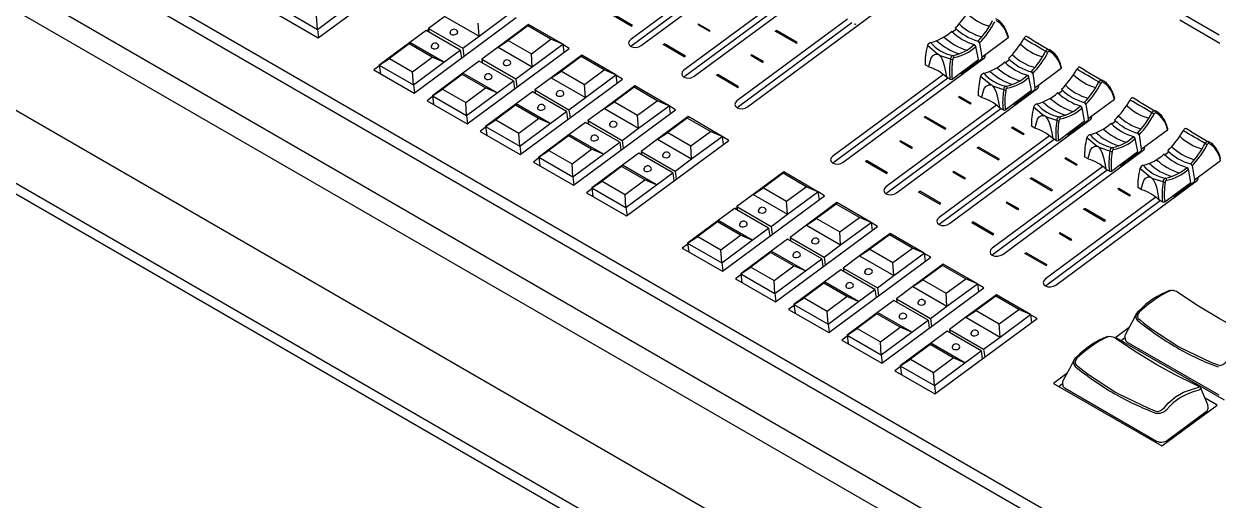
# Model space of a CAD drawing. Header units: inches. Extents: x 0.6 to 61.5, y 0.9 to 41.7.
# Drawn here: x 40.02 to 49.27, y 17.61 to 21.3 of the extents above; entities that cross this region are included whole.
import ezdxf

# ---------------------------------------------------------------- set-up
doc = ezdxf.new("R2010")
doc.units = ezdxf.units.IN
doc.header["$MEASUREMENT"] = 0
doc.layers.add('ARTWORK', color=2, linetype='Continuous')
doc.layers.add('OBJECT', color=7, linetype='Continuous')

msp = doc.modelspace()

# ---------------------------------------------------------------- linework, layer by layer
at = {"layer": 'ARTWORK'}
for p, q in [((44.7244, 21.2822), (44.5623, 21.3759)), ((44.7341, 21.2878), (44.572, 21.3815)), ((44.7244, 21.2822), (44.7341, 21.2878)), ((45.2465, 21.2978), (45.24, 21.2941)), ((45.24, 21.2941), (45.3309, 21.2415)), ((45.3374, 21.2453), (45.2465, 21.2978)), ((45.3309, 21.2415), (45.3374, 21.2453)), ((45.8387, 21.2425), (45.8485, 21.2482)), ((46.0008, 21.1488), (45.8387, 21.2425)), ((46.0106, 21.1545), (45.8485, 21.2482)), ((44.9736, 21.1384), (44.9834, 21.144)), ((45.1357, 21.0447), (44.9736, 21.1384)), ((45.1455, 21.0503), (44.9834, 21.144)), ((46.0008, 21.1488), (46.0106, 21.1545)), ((45.1357, 21.0447), (45.1455, 21.0503)), ((45.6578, 21.0603), (45.6513, 21.0566)), ((45.6513, 21.0566), (45.7422, 21.0041)), ((45.7487, 21.0078), (45.6578, 21.0603)), ((45.7422, 21.0041), (45.7487, 21.0078)), ((45.3849, 20.901), (45.3947, 20.9066)), ((45.5471, 20.8073), (45.3849, 20.901)), ((45.5568, 20.8129), (45.3947, 20.9066)), ((45.5471, 20.8073), (45.5568, 20.8129)), ((47.2644, 20.7364), (47.2579, 20.7327)), ((47.2579, 20.7327), (47.3488, 20.6801)), ((47.3553, 20.6839), (47.2644, 20.7364)), ((47.3488, 20.6801), (47.3553, 20.6839)), ((46.9916, 20.577), (47.0013, 20.5826)), ((47.1537, 20.4833), (46.9916, 20.577)), ((47.1634, 20.4889), (47.0013, 20.5826)), ((47.1537, 20.4833), (47.1634, 20.4889)), ((47.6758, 20.4989), (47.6693, 20.4952)), ((47.6693, 20.4952), (47.7601, 20.4427)), ((47.7666, 20.4464), (47.6758, 20.4989)), ((47.7601, 20.4427), (47.7666, 20.4464)), ((46.8106, 20.3948), (46.8041, 20.3911)), ((46.8041, 20.3911), (46.895, 20.3385)), ((46.9015, 20.3423), (46.8106, 20.3948)), ((46.895, 20.3385), (46.9015, 20.3423)), ((47.4029, 20.3396), (47.4126, 20.3452)), ((47.565, 20.2459), (47.4029, 20.3396)), ((47.5747, 20.2515), (47.4126, 20.3452)), ((47.565, 20.2459), (47.5747, 20.2515)), ((48.0871, 20.2615), (48.0806, 20.2577)), ((48.0806, 20.2577), (48.1715, 20.2052)), ((48.178, 20.2089), (48.0871, 20.2615)), ((46.5378, 20.2354), (46.5475, 20.2411)), ((46.6999, 20.1417), (46.5378, 20.2354)), ((46.7096, 20.1474), (46.5475, 20.2411)), ((47.222, 20.1574), (47.2155, 20.1536)), ((47.2155, 20.1536), (47.3064, 20.1011)), ((47.3129, 20.1048), (47.222, 20.1574)), ((48.1715, 20.2052), (48.178, 20.2089)), ((46.6999, 20.1417), (46.7096, 20.1474)), ((47.3064, 20.1011), (47.3129, 20.1048)), ((47.8142, 20.1021), (47.824, 20.1077)), ((47.9763, 20.0084), (47.8142, 20.1021)), ((47.9861, 20.014), (47.824, 20.1077)), ((46.9491, 19.998), (46.9589, 20.0036)), ((47.1112, 19.9043), (46.9491, 19.998)), ((47.121, 19.9099), (46.9589, 20.0036)), ((47.9763, 20.0084), (47.9861, 20.014)), ((48.4984, 20.024), (48.4919, 20.0203)), ((48.4919, 20.0203), (48.5828, 19.9677)), ((48.5893, 19.9715), (48.4984, 20.024)), ((48.5828, 19.9677), (48.5893, 19.9715)), ((47.1112, 19.9043), (47.121, 19.9099)), ((47.6333, 19.9199), (47.6268, 19.9162)), ((47.6268, 19.9162), (47.7177, 19.8636)), ((47.7242, 19.8674), (47.6333, 19.9199)), ((47.7177, 19.8636), (47.7242, 19.8674)), ((48.2256, 19.8646), (48.2353, 19.8703)), ((48.3877, 19.7709), (48.2256, 19.8646)), ((48.3974, 19.7766), (48.2353, 19.8703)), ((47.3605, 19.7605), (47.3702, 19.7661)), ((47.5226, 19.6668), (47.3605, 19.7605)), ((47.5323, 19.6724), (47.3702, 19.7661)), ((48.3877, 19.7709), (48.3974, 19.7766)), ((47.5226, 19.6668), (47.5323, 19.6724)), ((48.0447, 19.6824), (48.0382, 19.6787)), ((48.0382, 19.6787), (48.1291, 19.6262)), ((48.1356, 19.6299), (48.0447, 19.6824)), ((48.1291, 19.6262), (48.1356, 19.6299)), ((47.7718, 19.5231), (47.7815, 19.5287)), ((47.9339, 19.4294), (47.7718, 19.5231)), ((47.9437, 19.435), (47.7815, 19.5287)), ((47.9339, 19.4294), (47.9437, 19.435))]:
    msp.add_line(p, q, dxfattribs=at)
at = {"layer": 'OBJECT'}
for p, q in [((53.3456, 14.41), (37.3081, 23.6682)), ((53.2718, 14.3554), (37.2222, 23.6206)), ((54.5458, 13.1784), (36.7553, 23.4486)), ((54.3741, 13.0832), (36.5837, 23.3534)), ((53.7858, 12.6481), (35.9954, 22.9183)), ((53.548, 12.2197), (35.7575, 22.4899)), ((35.8126, 22.3787), (53.603, 12.1085)), ((44.8025, 21.1311), (45.8878, 21.9338)), ((42.3017, 21.1917), (43.0918, 21.776)), ((45.5771, 21.8109), (44.7213, 21.1779)), ((44.7321, 21.134), (45.611, 21.784)), ((45.2138, 20.8936), (46.2992, 21.6963)), ((45.9884, 21.5734), (45.1326, 20.9405)), ((45.1434, 20.8965), (46.0224, 21.5466)), ((45.6252, 20.6562), (46.7105, 21.4588)), ((41.9911, 21.3711), (42.3017, 21.1917)), ((42.0325, 21.4091), (42.2967, 21.2566)), ((42.2967, 21.2566), (42.2904, 21.3577)), ((42.2967, 21.2566), (42.5331, 21.4314)), ((43.2833, 21.3563), (43.1567, 21.2627)), ((43.2833, 21.3563), (43.5475, 21.2038)), ((43.5475, 21.2038), (43.7838, 21.3786)), ((49.0128, 21.3673), (49.2771, 21.2147)), ((43.0443, 20.763), (43.8343, 21.3473)), ((43.1567, 21.2627), (43.4209, 21.1101)), ((43.1567, 21.2627), (43.1601, 21.2361)), ((43.5475, 21.2038), (43.5412, 21.3049)), ((43.9309, 21.2936), (43.6946, 21.1189)), ((43.9254, 21.2831), (43.7735, 21.1708)), ((43.9309, 21.2936), (43.9254, 21.2831)), ((44.1044, 21.1798), (43.9254, 21.2831)), ((44.1952, 21.1411), (43.9309, 21.2936)), ((46.3997, 21.3359), (45.544, 20.703)), ((45.5547, 20.659), (46.4337, 21.3091)), ((48.9714, 21.3292), (49.2821, 21.1498)), ((42.2967, 21.2566), (42.3049, 21.1941)), ((43.138, 21.2489), (43.0114, 21.1553)), ((43.4022, 21.0964), (43.138, 21.2489)), ((43.1576, 21.2559), (43.1437, 21.2456)), ((43.4209, 21.1101), (43.5475, 21.2038)), ((43.6946, 21.1189), (43.7735, 21.1708)), ((43.7735, 21.1708), (43.9525, 21.0674)), ((43.9525, 21.0674), (44.1044, 21.1798)), ((44.1952, 21.1411), (44.1044, 21.1798)), ((47.243, 21.258), (47.2118, 21.2349)), ((47.439, 21.0425), (47.642, 21.1927)), ((47.8286, 21.1767), (47.79, 21.199)), ((47.8286, 21.1767), (47.9553, 21.1021)), ((43.0114, 21.1553), (42.7751, 20.9805)), ((43.0059, 21.1447), (42.854, 21.0324)), ((43.0114, 21.1553), (43.0059, 21.1447)), ((43.1849, 21.0414), (43.0059, 21.1447)), ((43.2756, 21.0027), (43.0114, 21.1553)), ((43.2756, 21.0027), (43.4022, 21.0964)), ((43.4022, 21.0964), (43.4104, 21.0338)), ((43.4209, 21.1101), (43.4291, 21.0476)), ((43.4557, 20.5256), (44.2457, 21.1098)), ((43.6946, 21.1189), (43.568, 21.0252)), ((43.6946, 21.1189), (43.9588, 20.9663)), ((43.9588, 20.9663), (44.1952, 21.1411)), ((44.1952, 21.1411), (44.2034, 21.0786)), ((44.2457, 21.1098), (44.1955, 21.1388)), ((44.7241, 21.1264), (44.7321, 21.134)), ((47.0972, 21.0637), (47.0175, 21.1307)), ((47.4122, 21.0227), (47.3925, 21.1244)), ((47.4218, 21.1517), (47.439, 21.0425)), ((42.7751, 20.9805), (42.854, 21.0324)), ((42.854, 21.0324), (43.033, 20.9291)), ((43.033, 20.9291), (43.1849, 21.0414)), ((43.0393, 20.8279), (43.2756, 21.0027)), ((43.2756, 21.0027), (43.1849, 21.0414)), ((43.5494, 21.0114), (43.4227, 20.9178)), ((43.8136, 20.8589), (43.5494, 21.0114)), ((43.568, 21.0252), (43.8322, 20.8727)), ((43.568, 21.0252), (43.5715, 20.9986)), ((43.9588, 20.9663), (43.9525, 21.0674)), ((44.3423, 21.0562), (44.106, 20.8814)), ((44.3368, 21.0457), (44.1848, 20.9333)), ((44.3423, 21.0562), (44.3368, 21.0457)), ((44.5158, 20.9423), (44.3368, 21.0457)), ((44.6065, 20.9036), (44.3423, 21.0562)), ((46.3667, 20.2281), (47.452, 21.0308)), ((47.2091, 20.8725), (47.4122, 21.0227)), ((47.4389, 21.0272), (47.2899, 20.917)), ((47.4411, 21.0312), (47.44, 21.0432)), ((47.6543, 21.0205), (47.6231, 20.9974)), ((42.776, 20.9737), (42.7336, 20.9424)), ((42.7336, 20.9424), (43.0443, 20.763)), ((42.7751, 20.9805), (43.0393, 20.8279)), ((42.7751, 20.9805), (42.7839, 20.9134)), ((43.0393, 20.8279), (43.033, 20.9291)), ((43.4227, 20.9178), (43.1864, 20.743)), ((43.4172, 20.9073), (43.2653, 20.7949)), ((43.4227, 20.9178), (43.4172, 20.9073)), ((43.5962, 20.804), (43.4172, 20.9073)), ((43.687, 20.7653), (43.4227, 20.9178)), ((43.8322, 20.8727), (43.9588, 20.9663)), ((44.106, 20.8814), (44.1848, 20.9333)), ((44.1848, 20.9333), (44.3638, 20.83)), ((44.3638, 20.83), (44.5158, 20.9423)), ((44.3702, 20.7289), (44.6065, 20.9036)), ((44.6065, 20.9036), (44.5158, 20.9423)), ((44.6065, 20.9036), (44.6147, 20.8411)), ((44.657, 20.8724), (44.6068, 20.9014)), ((45.1355, 20.889), (45.1434, 20.8965)), ((47.1412, 20.9079), (46.2855, 20.275)), ((47.0278, 20.9661), (47.0003, 20.982)), ((47.0308, 20.9648), (47.0278, 20.9661)), ((47.2792, 20.9162), (47.273, 20.9197)), ((47.5085, 20.8263), (47.4289, 20.8932)), ((47.8331, 20.9142), (47.8503, 20.805)), ((47.8503, 20.805), (48.0534, 20.9552)), ((48.2399, 20.9393), (48.2013, 20.9615)), ((48.2399, 20.9393), (48.3666, 20.8646)), ((43.0393, 20.8279), (43.0475, 20.7654)), ((43.4443, 20.6916), (43.5962, 20.804)), ((43.687, 20.7653), (43.5962, 20.804)), ((43.687, 20.7653), (43.8136, 20.8589)), ((43.8136, 20.8589), (43.8218, 20.7963)), ((43.8322, 20.8727), (43.8404, 20.8101)), ((43.867, 20.2881), (44.657, 20.8724)), ((44.106, 20.8814), (43.9793, 20.7878)), ((44.106, 20.8814), (44.3702, 20.7289)), ((44.3702, 20.7289), (44.3638, 20.83)), ((44.7536, 20.8187), (44.5173, 20.6439)), ((44.7481, 20.8082), (44.5962, 20.6959)), ((44.7536, 20.8187), (44.7481, 20.8082)), ((44.9271, 20.7049), (44.7481, 20.8082)), ((45.0178, 20.6662), (44.7536, 20.8187)), ((46.2962, 20.231), (47.1752, 20.881)), ((47.1647, 20.8871), (47.1624, 20.8889)), ((47.1923, 20.8712), (47.1647, 20.8871)), ((47.8235, 20.7852), (47.8039, 20.8869)), ((47.8525, 20.7938), (47.8513, 20.8058)), ((43.1873, 20.7362), (43.145, 20.7049)), ((43.1864, 20.743), (43.2653, 20.7949)), ((43.1864, 20.743), (43.4506, 20.5905)), ((43.1864, 20.743), (43.1952, 20.6759)), ((43.2653, 20.7949), (43.4443, 20.6916)), ((43.4506, 20.5905), (43.687, 20.7653)), ((43.9607, 20.774), (43.8341, 20.6803)), ((44.2249, 20.6214), (43.9607, 20.774)), ((43.9793, 20.7878), (44.2436, 20.6352)), ((43.9793, 20.7878), (43.9828, 20.7612)), ((44.2436, 20.6352), (44.3702, 20.7289)), ((46.778, 19.9906), (47.8633, 20.7933)), ((47.4392, 20.7286), (47.4116, 20.7446)), ((47.4422, 20.7273), (47.4392, 20.7286)), ((47.6204, 20.635), (47.8235, 20.7852)), ((47.8503, 20.7898), (47.7013, 20.6796)), ((48.0657, 20.7831), (48.0344, 20.76)), ((48.2617, 20.5676), (48.4647, 20.7178)), ((48.6512, 20.7018), (48.6127, 20.7241)), ((43.145, 20.7049), (43.4557, 20.5256)), ((43.4506, 20.5905), (43.4443, 20.6916)), ((43.8341, 20.6803), (43.5978, 20.5055)), ((43.8286, 20.6698), (43.6766, 20.5575)), ((43.8341, 20.6803), (43.8286, 20.6698)), ((44.0076, 20.5665), (43.8286, 20.6698)), ((44.0983, 20.5278), (43.8341, 20.6803)), ((44.0983, 20.5278), (44.2249, 20.6214)), ((44.2249, 20.6214), (44.2331, 20.5589)), ((44.2436, 20.6352), (44.2518, 20.5727)), ((44.2783, 20.0506), (45.0684, 20.6349)), ((44.5173, 20.6439), (44.3907, 20.5503)), ((44.5173, 20.6439), (44.5962, 20.6959)), ((44.5173, 20.6439), (44.7815, 20.4914)), ((44.5962, 20.6959), (44.7752, 20.5925)), ((44.7752, 20.5925), (44.9271, 20.7049)), ((44.7815, 20.4914), (45.0178, 20.6662)), ((45.0178, 20.6662), (44.9271, 20.7049)), ((45.0178, 20.6662), (45.026, 20.6036)), ((45.0684, 20.6349), (45.0181, 20.6639)), ((45.5468, 20.6515), (45.5547, 20.659)), ((47.5526, 20.6704), (46.6968, 20.0375)), ((46.7076, 19.9935), (47.5865, 20.6436)), ((47.5761, 20.6496), (47.5737, 20.6514)), ((47.6036, 20.6337), (47.5761, 20.6496)), ((47.6905, 20.6787), (47.6843, 20.6823)), ((47.9199, 20.5888), (47.8402, 20.6557)), ((48.2349, 20.5477), (48.2152, 20.6495)), ((48.2444, 20.6768), (48.2617, 20.5676)), ((48.6512, 20.7018), (48.778, 20.6271)), ((43.4506, 20.5905), (43.4588, 20.5279)), ((43.5978, 20.5055), (43.6766, 20.5575)), ((43.6766, 20.5575), (43.8556, 20.4541)), ((43.8556, 20.4541), (44.0076, 20.5665)), ((43.862, 20.353), (44.0983, 20.5278)), ((44.0983, 20.5278), (44.0076, 20.5665)), ((44.372, 20.5365), (44.2454, 20.4429)), ((44.6363, 20.384), (44.372, 20.5365)), ((44.3907, 20.5503), (44.6549, 20.3978)), ((44.3907, 20.5503), (44.3942, 20.5237)), ((44.7815, 20.4914), (44.7752, 20.5925)), ((45.165, 20.5813), (44.9286, 20.4065)), ((45.1594, 20.5708), (45.0075, 20.4584)), ((45.165, 20.5813), (45.1594, 20.5708)), ((45.3384, 20.4674), (45.1594, 20.5708)), ((45.4292, 20.4287), (45.165, 20.5813)), ((47.1893, 19.7532), (48.2747, 20.5559)), ((48.0318, 20.3976), (48.2349, 20.5477)), ((48.2616, 20.5523), (48.1126, 20.4421)), ((48.2638, 20.5563), (48.2626, 20.5683)), ((48.477, 20.5456), (48.4458, 20.5225)), ((43.5986, 20.4987), (43.5563, 20.4675)), ((43.5563, 20.4675), (43.867, 20.2881)), ((43.5978, 20.5055), (43.862, 20.353)), ((43.5978, 20.5055), (43.6065, 20.4385)), ((43.862, 20.353), (43.8556, 20.4541)), ((44.2454, 20.4429), (44.0091, 20.2681)), ((44.2399, 20.4324), (44.088, 20.32)), ((44.2454, 20.4429), (44.2399, 20.4324)), ((44.4189, 20.329), (44.2399, 20.4324)), ((44.5096, 20.2903), (44.2454, 20.4429)), ((44.6549, 20.3978), (44.7815, 20.4914)), ((44.9286, 20.4065), (45.0075, 20.4584)), ((45.0075, 20.4584), (45.1865, 20.3551)), ((45.1865, 20.3551), (45.3384, 20.4674)), ((45.1929, 20.2539), (45.4292, 20.4287)), ((45.4292, 20.4287), (45.3384, 20.4674)), ((45.4292, 20.4287), (45.4374, 20.3662)), ((47.9639, 20.4329), (47.1082, 19.8)), ((47.8505, 20.4912), (47.8229, 20.5071)), ((47.8535, 20.4899), (47.8505, 20.4912)), ((48.1019, 20.4413), (48.0957, 20.4448)), ((48.6558, 20.4393), (48.673, 20.3301)), ((48.673, 20.3301), (48.8761, 20.4803)), ((49.0626, 20.4643), (49.024, 20.4866)), ((49.0626, 20.4643), (49.1893, 20.3897)), ((43.862, 20.353), (43.8702, 20.2905)), ((44.5096, 20.2903), (44.6363, 20.384)), ((44.6363, 20.384), (44.6444, 20.3214)), ((44.6549, 20.3978), (44.6631, 20.3352)), ((44.6897, 19.8132), (45.4797, 20.3975)), ((44.9286, 20.4065), (44.802, 20.3128)), ((44.9286, 20.4065), (45.1929, 20.2539)), ((45.1929, 20.2539), (45.1865, 20.3551)), ((45.4797, 20.3975), (45.4295, 20.4264)), ((47.1189, 19.7561), (47.9979, 20.4061)), ((47.9874, 20.4122), (47.9851, 20.4139)), ((48.015, 20.3962), (47.9874, 20.4122)), ((48.3312, 20.3513), (48.2516, 20.4183)), ((48.6462, 20.3103), (48.6265, 20.412)), ((44.01, 20.2613), (43.9677, 20.23)), ((44.0091, 20.2681), (44.088, 20.32)), ((44.0091, 20.2681), (44.2733, 20.1155)), ((44.0091, 20.2681), (44.0179, 20.201)), ((44.088, 20.32), (44.267, 20.2167)), ((44.267, 20.2167), (44.4189, 20.329)), ((44.2733, 20.1155), (44.5096, 20.2903)), ((44.5096, 20.2903), (44.4189, 20.329)), ((44.7834, 20.299), (44.6568, 20.2054)), ((45.0476, 20.1465), (44.7834, 20.299)), ((44.802, 20.3128), (45.0662, 20.1603)), ((44.802, 20.3128), (44.8055, 20.2863)), ((45.0662, 20.1603), (45.1929, 20.2539)), ((47.6007, 19.5157), (48.686, 20.3184)), ((48.2619, 20.2537), (48.2343, 20.2696)), ((48.2648, 20.2524), (48.2619, 20.2537)), ((48.4431, 20.1601), (48.6462, 20.3103)), ((48.673, 20.3148), (48.524, 20.2046)), ((48.6752, 20.3188), (48.674, 20.3308)), ((48.8884, 20.3081), (48.8571, 20.285)), ((43.9677, 20.23), (44.2783, 20.0506)), ((44.2733, 20.1155), (44.267, 20.2167)), ((44.6568, 20.2054), (44.4204, 20.0306)), ((44.6512, 20.1949), (44.4993, 20.0825)), ((44.6568, 20.2054), (44.6512, 20.1949)), ((44.8302, 20.0916), (44.6512, 20.1949)), ((44.921, 20.0529), (44.6568, 20.2054)), ((45.0662, 20.1603), (45.0744, 20.0977)), ((45.9065, 20.1532), (45.6701, 19.9784)), ((45.9065, 20.1532), (45.9009, 20.1427)), ((46.1707, 20.0007), (45.9065, 20.1532)), ((46.2883, 20.2235), (46.2962, 20.231)), ((48.3753, 20.1955), (47.5195, 19.5626)), ((47.5303, 19.5186), (48.4092, 20.1687)), ((48.3987, 20.1747), (48.3964, 20.1765)), ((48.4263, 20.1588), (48.3987, 20.1747)), ((48.5132, 20.2038), (48.507, 20.2074)), ((48.7425, 20.1139), (48.6629, 20.1808)), ((49.0575, 20.0728), (49.0379, 20.1745)), ((49.0671, 20.2019), (49.0843, 20.0926)), ((49.0843, 20.0926), (49.2874, 20.2428)), ((44.2733, 20.1155), (44.2815, 20.053)), ((44.4204, 20.0306), (44.4993, 20.0825)), ((44.4993, 20.0825), (44.6783, 19.9792)), ((44.6783, 19.9792), (44.8302, 20.0916)), ((44.921, 20.0529), (44.8302, 20.0916)), ((44.921, 20.0529), (45.0476, 20.1465)), ((45.0476, 20.1465), (45.0558, 20.084)), ((45.9009, 20.1427), (45.749, 20.0303)), ((46.0799, 20.0394), (45.9009, 20.1427)), ((48.012, 19.2783), (49.0974, 20.0809)), ((48.8545, 19.9226), (49.0575, 20.0728)), ((49.0843, 20.0774), (48.9353, 19.9672)), ((49.0865, 20.0814), (49.0853, 20.0934)), ((44.4213, 20.0238), (44.379, 19.9925)), ((44.379, 19.9925), (44.6897, 19.8132)), ((44.4204, 20.0306), (44.6847, 19.8781)), ((44.4204, 20.0306), (44.4292, 19.9635)), ((44.6847, 19.8781), (44.6783, 19.9792)), ((44.6847, 19.8781), (44.921, 20.0529)), ((45.4312, 19.3851), (46.2212, 19.9694)), ((45.6701, 19.9784), (45.5435, 19.8848)), ((45.6701, 19.9784), (45.749, 20.0303)), ((45.6701, 19.9784), (45.9344, 19.8259)), ((45.749, 20.0303), (45.928, 19.927)), ((45.928, 19.927), (46.0799, 20.0394)), ((45.9344, 19.8259), (46.1707, 20.0007)), ((46.1707, 20.0007), (46.0799, 20.0394)), ((46.1707, 20.0007), (46.1789, 19.9381)), ((46.2212, 19.9694), (46.171, 19.9984)), ((46.6996, 19.986), (46.7076, 19.9935)), ((48.6732, 20.0163), (48.6456, 20.0322)), ((48.6762, 20.015), (48.6732, 20.0163)), ((48.9245, 19.9663), (48.9184, 19.9699)), ((44.6847, 19.8781), (44.6928, 19.8155)), ((45.5444, 19.878), (45.5305, 19.8677)), ((45.5435, 19.8848), (45.8077, 19.7322)), ((45.5435, 19.8848), (45.547, 19.8582)), ((45.9344, 19.8259), (45.928, 19.927)), ((46.3178, 19.9157), (46.0815, 19.741)), ((46.3123, 19.9052), (46.1604, 19.7929)), ((46.3178, 19.9157), (46.3123, 19.9052)), ((46.4913, 19.8019), (46.3123, 19.9052)), ((46.582, 19.7632), (46.3178, 19.9157)), ((48.7866, 19.958), (47.9308, 19.3251)), ((47.9416, 19.2811), (48.8205, 19.9312)), ((48.8101, 19.9372), (48.8077, 19.939)), ((48.8376, 19.9213), (48.8101, 19.9372)), ((45.5249, 19.871), (45.3983, 19.7773)), ((45.7891, 19.7185), (45.5249, 19.871)), ((45.8077, 19.7322), (45.9344, 19.8259)), ((46.0815, 19.741), (46.1604, 19.7929)), ((46.1604, 19.7929), (46.3393, 19.6895)), ((46.3393, 19.6895), (46.4913, 19.8019)), ((46.582, 19.7632), (46.4913, 19.8019)), ((45.3983, 19.7773), (45.1619, 19.6026)), ((45.3927, 19.7668), (45.2408, 19.6545)), ((45.3983, 19.7773), (45.3927, 19.7668)), ((45.5717, 19.6635), (45.3927, 19.7668)), ((45.6625, 19.6248), (45.3983, 19.7773)), ((45.6625, 19.6248), (45.7891, 19.7185)), ((45.7891, 19.7185), (45.7973, 19.6559)), ((45.8077, 19.7322), (45.8159, 19.6697)), ((45.8425, 19.1477), (46.6325, 19.7319)), ((46.0815, 19.741), (45.9549, 19.6473)), ((46.0815, 19.741), (46.3457, 19.5884)), ((46.3457, 19.5884), (46.3393, 19.6895)), ((46.3457, 19.5884), (46.582, 19.7632)), ((46.582, 19.7632), (46.5902, 19.7007)), ((46.6325, 19.7319), (46.5823, 19.7609)), ((47.111, 19.7485), (47.1189, 19.7561)), ((45.1619, 19.6026), (45.2408, 19.6545)), ((45.1619, 19.6026), (45.4262, 19.45)), ((45.1619, 19.6026), (45.1707, 19.5355)), ((45.2408, 19.6545), (45.4198, 19.5512)), ((45.4198, 19.5512), (45.5717, 19.6635)), ((45.4262, 19.45), (45.6625, 19.6248)), ((45.6625, 19.6248), (45.5717, 19.6635)), ((45.9362, 19.6335), (45.8096, 19.5399)), ((46.2004, 19.481), (45.9362, 19.6335)), ((45.9549, 19.6473), (46.2191, 19.4948)), ((45.9549, 19.6473), (45.9583, 19.6207)), ((46.7291, 19.6783), (46.4928, 19.5035)), ((46.7236, 19.6678), (46.5717, 19.5554)), ((46.7291, 19.6783), (46.7236, 19.6678)), ((46.9026, 19.5644), (46.7236, 19.6678)), ((46.9934, 19.5257), (46.7291, 19.6783)), ((45.1628, 19.5958), (45.1205, 19.5645)), ((45.1205, 19.5645), (45.4312, 19.3851)), ((45.4262, 19.45), (45.4198, 19.5512)), ((45.8096, 19.5399), (45.5733, 19.3651)), ((45.8041, 19.5294), (45.6522, 19.417)), ((45.8096, 19.5399), (45.8041, 19.5294)), ((45.9831, 19.4261), (45.8041, 19.5294)), ((46.0738, 19.3874), (45.8096, 19.5399)), ((46.2191, 19.4948), (46.3457, 19.5884)), ((46.4928, 19.5035), (46.5717, 19.5554)), ((46.5717, 19.5554), (46.7507, 19.4521)), ((46.7507, 19.4521), (46.9026, 19.5644)), ((46.757, 19.351), (46.9934, 19.5257)), ((46.9934, 19.5257), (46.9026, 19.5644)), ((46.9934, 19.5257), (47.0016, 19.4632)), ((47.0439, 19.4945), (46.9937, 19.5235)), ((47.5223, 19.5111), (47.5303, 19.5186)), ((45.4262, 19.45), (45.4343, 19.3875)), ((45.5733, 19.3651), (45.6522, 19.417)), ((45.6522, 19.417), (45.8311, 19.3137)), ((45.8311, 19.3137), (45.9831, 19.4261)), ((46.0738, 19.3874), (45.9831, 19.4261)), ((46.0738, 19.3874), (46.2004, 19.481)), ((46.2004, 19.481), (46.2086, 19.4184)), ((46.2191, 19.4948), (46.2273, 19.4322)), ((46.2538, 18.9102), (47.0439, 19.4945)), ((46.4928, 19.5035), (46.3662, 19.4099)), ((46.4928, 19.5035), (46.757, 19.351)), ((46.757, 19.351), (46.7507, 19.4521)), ((47.1405, 19.4408), (46.9041, 19.266)), ((47.135, 19.4303), (46.983, 19.318)), ((47.1405, 19.4408), (47.135, 19.4303)), ((47.314, 19.327), (47.135, 19.4303)), ((47.4047, 19.2883), (47.1405, 19.4408)), ((45.5742, 19.3583), (45.5318, 19.327)), ((45.5318, 19.327), (45.8425, 19.1477)), ((45.5733, 19.3651), (45.8375, 19.2126)), ((45.5733, 19.3651), (45.582, 19.298)), ((45.8375, 19.2126), (46.0738, 19.3874)), ((46.3475, 19.3961), (46.2209, 19.3024)), ((46.6118, 19.2435), (46.3475, 19.3961)), ((46.3662, 19.4099), (46.6304, 19.2573)), ((46.3662, 19.4099), (46.3697, 19.3833)), ((46.6304, 19.2573), (46.757, 19.351)), ((47.162, 19.2146), (47.314, 19.327)), ((47.4047, 19.2883), (47.314, 19.327)), ((45.8375, 19.2126), (45.8311, 19.3137)), ((46.2209, 19.3024), (45.9846, 19.1276)), ((46.2154, 19.2919), (46.0635, 19.1796)), ((46.2209, 19.3024), (46.2154, 19.2919)), ((46.3944, 19.1886), (46.2154, 19.2919)), ((46.4852, 19.1499), (46.2209, 19.3024)), ((46.4852, 19.1499), (46.6118, 19.2435)), ((46.6118, 19.2435), (46.62, 19.181)), ((46.6304, 19.2573), (46.6386, 19.1948)), ((46.6652, 18.6727), (47.4552, 19.257)), ((46.9041, 19.266), (46.7775, 19.1724)), ((46.9041, 19.266), (46.983, 19.318)), ((46.9041, 19.266), (47.1684, 19.1135)), ((46.983, 19.318), (47.162, 19.2146)), ((47.1684, 19.1135), (47.4047, 19.2883)), ((47.4047, 19.2883), (47.4129, 19.2257)), ((47.4552, 19.257), (47.405, 19.286)), ((47.9336, 19.2736), (47.9416, 19.2811)), ((45.8375, 19.2126), (45.8457, 19.15)), ((45.9846, 19.1276), (46.0635, 19.1796)), ((46.0635, 19.1796), (46.2425, 19.0762)), ((46.2425, 19.0762), (46.3944, 19.1886)), ((46.2488, 18.9751), (46.4852, 19.1499)), ((46.4852, 19.1499), (46.3944, 19.1886)), ((46.7589, 19.1586), (46.6323, 19.065)), ((47.0231, 19.0061), (46.7589, 19.1586)), ((46.7775, 19.1724), (47.0418, 19.0199)), ((46.7775, 19.1724), (46.781, 19.1458)), ((47.1684, 19.1135), (47.162, 19.2146)), ((47.5518, 19.2034), (47.3155, 19.0286)), ((47.5463, 19.1929), (47.3944, 19.0805)), ((47.5518, 19.2034), (47.5463, 19.1929)), ((47.7253, 19.0895), (47.5463, 19.1929)), ((47.816, 19.0508), (47.5518, 19.2034)), ((45.9855, 19.1208), (45.9432, 19.0896)), ((45.9432, 19.0896), (46.2538, 18.9102)), ((45.9846, 19.1276), (46.2488, 18.9751)), ((45.9846, 19.1276), (45.9934, 19.0606)), ((46.2488, 18.9751), (46.2425, 19.0762)), ((46.6323, 19.065), (46.3959, 18.8902)), ((46.6268, 19.0545), (46.4748, 18.9421)), ((46.6323, 19.065), (46.6268, 19.0545)), ((46.8058, 18.9511), (46.6268, 19.0545)), ((46.8965, 18.9124), (46.6323, 19.065)), ((47.0418, 19.0199), (47.1684, 19.1135)), ((47.3155, 19.0286), (47.3944, 19.0805)), ((47.3944, 19.0805), (47.5734, 18.9772)), ((47.5734, 18.9772), (47.7253, 19.0895)), ((47.5797, 18.876), (47.816, 19.0508)), ((47.816, 19.0508), (47.7253, 19.0895)), ((47.816, 19.0508), (47.8242, 18.9883)), ((47.8665, 19.0196), (47.8163, 19.0485)), ((46.2488, 18.9751), (46.257, 18.9125)), ((46.6538, 18.8388), (46.8058, 18.9511)), ((46.8965, 18.9124), (46.8058, 18.9511)), ((46.8965, 18.9124), (47.0231, 19.0061)), ((47.0231, 19.0061), (47.0313, 18.9435)), ((47.0418, 19.0199), (47.05, 18.9573)), ((47.0765, 18.4353), (47.8665, 19.0196)), ((47.3155, 19.0286), (47.1889, 18.9349)), ((47.3155, 19.0286), (47.5797, 18.876)), ((47.5797, 18.876), (47.5734, 18.9772)), ((48.5799, 18.9509), (48.4753, 18.8735)), ((46.3968, 18.8834), (46.3545, 18.8521)), ((46.3959, 18.8902), (46.4748, 18.9421)), ((46.3959, 18.8902), (46.6602, 18.7376)), ((46.3959, 18.8902), (46.4047, 18.8231)), ((46.4748, 18.9421), (46.6538, 18.8388)), ((46.6602, 18.7376), (46.8965, 18.9124)), ((47.1702, 18.9211), (47.0436, 18.8275)), ((47.4345, 18.7686), (47.1702, 18.9211)), ((47.1889, 18.9349), (47.4531, 18.7824)), ((47.1889, 18.9349), (47.1924, 18.9084)), ((47.4531, 18.7824), (47.5797, 18.876)), ((48.4753, 18.8735), (49.3136, 18.3896)), ((48.519, 18.8525), (48.5468, 18.8731)), ((48.5459, 18.876), (48.5477, 18.8599)), ((46.3545, 18.8521), (46.6652, 18.6727)), ((46.6602, 18.7376), (46.6538, 18.8388)), ((47.0436, 18.8275), (46.8073, 18.6527)), ((47.0381, 18.817), (46.8862, 18.7046)), ((47.0436, 18.8275), (47.0381, 18.817)), ((47.2171, 18.7137), (47.0381, 18.817)), ((47.3078, 18.675), (47.0436, 18.8275)), ((47.3078, 18.675), (47.4345, 18.7686)), ((47.4345, 18.7686), (47.4426, 18.706)), ((47.4531, 18.7824), (47.4613, 18.7198)), ((48.5651, 18.8364), (49.2736, 18.4274)), ((46.6602, 18.7376), (46.6684, 18.6751)), ((46.8073, 18.6527), (46.8862, 18.7046)), ((46.8862, 18.7046), (47.0652, 18.6013)), ((47.0652, 18.6013), (47.2171, 18.7137)), ((47.0715, 18.5002), (47.3078, 18.675)), ((47.3078, 18.675), (47.2171, 18.7137)), ((46.8082, 18.6459), (46.7659, 18.6146)), ((46.7659, 18.6146), (47.0765, 18.4353)), ((46.8073, 18.6527), (47.0715, 18.5002)), ((46.8073, 18.6527), (46.8161, 18.5856)), ((47.0715, 18.5002), (47.0652, 18.6013)), ((48.0975, 18.5942), (47.9929, 18.5168)), ((47.0715, 18.5002), (47.0797, 18.4376)), ((47.9929, 18.5168), (48.8313, 18.0328)), ((48.0366, 18.4958), (48.0645, 18.5164)), ((48.0635, 18.5192), (48.0653, 18.5032)), ((48.0828, 18.4796), (48.7913, 18.0706)), ((49.2595, 18.3495), (49.1666, 18.4031)), ((48.8313, 18.0328), (49.2595, 18.3495)), ((48.8753, 18.0772), (49.1749, 18.2987))]:
    msp.add_line(p, q, dxfattribs=at)
at = {"layer": 'OBJECT', "flags": 128}
for points in [[(43.3256, 21.2406), (43.3243, 21.2386), (43.3221, 21.2309), (43.3244, 21.2235), (43.331, 21.2176), (43.3407, 21.2141), (43.3522, 21.2135), (43.3637, 21.2159), (43.3734, 21.2209), (43.3798, 21.2278), (43.3821, 21.2356), (43.3797, 21.2429), (43.3757, 21.2471)], [(44.7213, 21.1779), (44.709, 21.1648), (44.7048, 21.1501), (44.7092, 21.136), (44.7217, 21.1248), (44.7403, 21.1181), (44.7622, 21.1169), (44.784, 21.1215), (44.8025, 21.1311)], [(47.2057, 21.2406), (47.2057, 21.241), (47.2056, 21.2413), (47.2055, 21.2415), (47.2052, 21.2416), (47.2048, 21.2415), (47.2043, 21.2413), (47.2038, 21.241), (47.2033, 21.2406)], [(47.7848, 21.2018), (47.7817, 21.2023), (47.7771, 21.2006), (47.7723, 21.1969), (47.7675, 21.1915), (47.7632, 21.185)], [(43.1857, 21.1102), (43.1955, 21.1067), (43.207, 21.1061), (43.2184, 21.1085), (43.2281, 21.1135), (43.2346, 21.1204), (43.2368, 21.1281), (43.2345, 21.1355), (43.2305, 21.1397)], [(47.933, 21.087), (47.9374, 21.0934), (47.9429, 21.0984), (47.949, 21.1014), (47.9553, 21.1021), (47.96, 21.1007)], [(47.9626, 21.0858), (47.9605, 21.0864), (47.9576, 21.0859), (47.9548, 21.0842), (47.9522, 21.0817), (47.9501, 21.0784)], [(43.737, 21.0031), (43.7357, 21.0012), (43.7334, 20.9934), (43.7358, 20.9861), (43.7423, 20.9802), (43.7521, 20.9766), (43.7636, 20.976), (43.775, 20.9784), (43.7847, 20.9835), (43.7912, 20.9904), (43.7934, 20.9981), (43.7911, 21.0055), (43.7871, 21.0097)], [(47.0278, 20.9661), (47.0281, 20.9727), (47.0464, 21.0361), (47.0612, 21.0541), (47.0813, 21.0647), (47.0972, 21.0637)], [(47.1101, 21.0562), (47.1235, 21.0403), (47.1377, 21.0099), (47.1472, 20.9778), (47.1572, 20.9308), (47.1647, 20.8871)], [(47.1969, 21.0271), (47.1198, 21.0512), (47.1101, 21.0562)], [(47.617, 21.0032), (47.6171, 21.0036), (47.617, 21.0039), (47.6168, 21.0041), (47.6165, 21.0041), (47.6161, 21.0041), (47.6157, 21.0039), (47.6152, 21.0036), (47.6146, 21.0031)], [(43.5971, 20.8727), (43.6068, 20.8692), (43.6183, 20.8686), (43.6298, 20.871), (43.6395, 20.876), (43.6459, 20.8829), (43.6481, 20.8907), (43.6458, 20.8981), (43.6418, 20.9022)], [(45.1326, 20.9405), (45.1203, 20.9273), (45.1161, 20.9126), (45.1206, 20.8985), (45.133, 20.8873), (45.1516, 20.8806), (45.1735, 20.8795), (45.1954, 20.884), (45.2138, 20.8936)], [(48.1961, 20.9644), (48.193, 20.9648), (48.1885, 20.9632), (48.1836, 20.9594), (48.1788, 20.9541), (48.1746, 20.9475)], [(47.4392, 20.7286), (47.4394, 20.7352), (47.4577, 20.7986), (47.4725, 20.8166), (47.4927, 20.8272), (47.5085, 20.8263)], [(47.5215, 20.8188), (47.5348, 20.8029), (47.549, 20.7724), (47.5585, 20.7404), (47.5686, 20.6934), (47.5761, 20.6496)], [(47.6082, 20.7897), (47.5312, 20.8137), (47.5215, 20.8188)], [(48.3443, 20.8495), (48.3487, 20.856), (48.3542, 20.8609), (48.3604, 20.8639), (48.3666, 20.8646), (48.3714, 20.8632)], [(48.3739, 20.8483), (48.3718, 20.8489), (48.369, 20.8484), (48.3661, 20.8468), (48.3635, 20.8442), (48.3614, 20.8409)], [(44.1483, 20.7656), (44.147, 20.7637), (44.1448, 20.756), (44.1471, 20.7486), (44.1537, 20.7427), (44.1634, 20.7392), (44.1749, 20.7386), (44.1864, 20.741), (44.1961, 20.746), (44.2025, 20.7529), (44.2047, 20.7606), (44.2024, 20.768), (44.1984, 20.7722)], [(48.0284, 20.7657), (48.0284, 20.7661), (48.0283, 20.7664), (48.0281, 20.7666), (48.0279, 20.7667), (48.0275, 20.7666), (48.027, 20.7664), (48.0265, 20.7661), (48.026, 20.7657)], [(48.6075, 20.7269), (48.6044, 20.7274), (48.5998, 20.7257), (48.5949, 20.722), (48.5902, 20.7166), (48.5859, 20.7101)], [(44.0084, 20.6353), (44.0182, 20.6318), (44.0296, 20.6311), (44.0411, 20.6335), (44.0508, 20.6386), (44.0573, 20.6455), (44.0595, 20.6532), (44.0571, 20.6606), (44.0532, 20.6648)], [(45.544, 20.703), (45.5317, 20.6899), (45.5274, 20.6751), (45.5319, 20.6611), (45.5444, 20.6499), (45.563, 20.6432), (45.5849, 20.642), (45.6067, 20.6466), (45.6252, 20.6562)], [(48.7557, 20.612), (48.76, 20.6185), (48.7656, 20.6235), (48.7717, 20.6265), (48.778, 20.6271), (48.7827, 20.6257)], [(44.5597, 20.5282), (44.5583, 20.5262), (44.5561, 20.5185), (44.5585, 20.5111), (44.565, 20.5052), (44.5748, 20.5017), (44.5862, 20.5011), (44.5977, 20.5035), (44.6074, 20.5085), (44.6139, 20.5155), (44.6161, 20.5232), (44.6137, 20.5306), (44.6098, 20.5347)], [(47.8505, 20.4912), (47.8508, 20.4977), (47.869, 20.5611), (47.8839, 20.5791), (47.904, 20.5897), (47.9199, 20.5888)], [(47.9328, 20.5813), (47.9462, 20.5654), (47.9604, 20.535), (47.9699, 20.5029), (47.9799, 20.4559), (47.9874, 20.4122)], [(48.0196, 20.5522), (47.9425, 20.5763), (47.9328, 20.5813)], [(48.4397, 20.5283), (48.4397, 20.5287), (48.4397, 20.529), (48.4395, 20.5291), (48.4392, 20.5292), (48.4388, 20.5291), (48.4384, 20.5289), (48.4378, 20.5286), (48.4373, 20.5282)], [(48.7853, 20.6109), (48.7832, 20.6114), (48.7803, 20.6109), (48.7774, 20.6093), (48.7749, 20.6067), (48.7727, 20.6035)], [(49.0188, 20.4894), (49.0157, 20.4899), (49.0112, 20.4882), (49.0063, 20.4845), (49.0015, 20.4791), (48.9972, 20.4726)], [(44.4197, 20.3978), (44.4295, 20.3943), (44.441, 20.3937), (44.4525, 20.3961), (44.4621, 20.4011), (44.4686, 20.408), (44.4708, 20.4158), (44.4685, 20.4231), (44.4645, 20.4273)], [(48.2619, 20.2537), (48.2621, 20.2603), (48.2804, 20.3237), (48.2952, 20.3417), (48.3153, 20.3523), (48.3312, 20.3513)], [(48.3442, 20.3438), (48.3575, 20.3279), (48.3717, 20.2975), (48.3812, 20.2655), (48.3913, 20.2184), (48.3987, 20.1747)], [(48.4309, 20.3147), (48.3538, 20.3388), (48.3442, 20.3438)], [(49.167, 20.3746), (49.1714, 20.3811), (49.1769, 20.386), (49.1831, 20.389), (49.1893, 20.3897), (49.194, 20.3883)], [(49.1966, 20.3734), (49.1945, 20.374), (49.1916, 20.3735), (49.1888, 20.3718), (49.1862, 20.3693), (49.1841, 20.366)], [(44.971, 20.2907), (44.9697, 20.2888), (44.9675, 20.2811), (44.9698, 20.2737), (44.9763, 20.2678), (44.9861, 20.2643), (44.9976, 20.2637), (45.0091, 20.2661), (45.0187, 20.2711), (45.0252, 20.278), (45.0274, 20.2857), (45.0251, 20.2931), (45.0211, 20.2973)], [(46.2855, 20.275), (46.2732, 20.2618), (46.2689, 20.2471), (46.2734, 20.233), (46.2859, 20.2218), (46.3045, 20.2151), (46.3263, 20.2139), (46.3482, 20.2185), (46.3667, 20.2281)], [(48.851, 20.2908), (48.8511, 20.2912), (48.851, 20.2915), (48.8508, 20.2917), (48.8505, 20.2917), (48.8502, 20.2917), (48.8497, 20.2915), (48.8492, 20.2912), (48.8486, 20.2908)], [(44.8311, 20.1604), (44.8408, 20.1568), (44.8523, 20.1562), (44.8638, 20.1586), (44.8735, 20.1637), (44.8799, 20.1706), (44.8822, 20.1783), (44.8798, 20.1857), (44.8758, 20.1898)], [(48.6732, 20.0163), (48.6734, 20.0228), (48.6917, 20.0862), (48.7065, 20.1042), (48.7267, 20.1148), (48.7425, 20.1139)], [(48.7555, 20.1064), (48.7688, 20.0905), (48.7831, 20.06), (48.7926, 20.028), (48.8026, 19.981), (48.8101, 19.9372)], [(48.8423, 20.0773), (48.7652, 20.1013), (48.7555, 20.1064)], [(46.6968, 20.0375), (46.6845, 20.0243), (46.6803, 20.0096), (46.6847, 19.9956), (46.6972, 19.9843), (46.7158, 19.9776), (46.7377, 19.9765), (46.7595, 19.981), (46.778, 19.9906)], [(45.7125, 19.8627), (45.7112, 19.8607), (45.7089, 19.853), (45.7113, 19.8456), (45.7178, 19.8397), (45.7276, 19.8362), (45.7391, 19.8356), (45.7505, 19.838), (45.7602, 19.843), (45.7667, 19.8499), (45.7689, 19.8577), (45.7666, 19.865), (45.7626, 19.8692)], [(47.1082, 19.8), (47.0959, 19.7869), (47.0916, 19.7722), (47.0961, 19.7581), (47.1085, 19.7469), (47.1271, 19.7402), (47.149, 19.739), (47.1709, 19.7436), (47.1893, 19.7532)], [(45.5726, 19.7323), (45.5823, 19.7288), (45.5938, 19.7282), (45.6053, 19.7306), (45.615, 19.7356), (45.6214, 19.7425), (45.6237, 19.7502), (45.6213, 19.7576), (45.6173, 19.7618)], [(46.1238, 19.6252), (46.1225, 19.6233), (46.1203, 19.6155), (46.1226, 19.6082), (46.1292, 19.6023), (46.1389, 19.5987), (46.1504, 19.5981), (46.1619, 19.6005), (46.1716, 19.6056), (46.178, 19.6125), (46.1803, 19.6202), (46.1779, 19.6276), (46.1739, 19.6318)], [(45.9839, 19.4948), (45.9937, 19.4913), (46.0052, 19.4907), (46.0166, 19.4931), (46.0263, 19.4981), (46.0328, 19.505), (46.035, 19.5128), (46.0327, 19.5201), (46.0287, 19.5243)], [(47.5195, 19.5626), (47.5072, 19.5494), (47.503, 19.5347), (47.5074, 19.5206), (47.5199, 19.5094), (47.5385, 19.5027), (47.5604, 19.5016), (47.5822, 19.5061), (47.6007, 19.5157)], [(46.5352, 19.3877), (46.5339, 19.3858), (46.5316, 19.3781), (46.534, 19.3707), (46.5405, 19.3648), (46.5503, 19.3613), (46.5618, 19.3607), (46.5732, 19.3631), (46.5829, 19.3681), (46.5894, 19.375), (46.5916, 19.3827), (46.5893, 19.3901), (46.5853, 19.3943)], [(47.9308, 19.3251), (47.9185, 19.312), (47.9143, 19.2972), (47.9188, 19.2832), (47.9312, 19.272), (47.9498, 19.2652), (47.9717, 19.2641), (47.9935, 19.2687), (48.012, 19.2783)], [(46.3953, 19.2574), (46.405, 19.2539), (46.4165, 19.2532), (46.428, 19.2556), (46.4377, 19.2607), (46.4441, 19.2676), (46.4463, 19.2753), (46.444, 19.2827), (46.44, 19.2869)], [(48.9109, 19.236), (48.8839, 19.2278), (48.8306, 19.2009), (48.7743, 19.165), (48.7159, 19.1207), (48.6577, 19.0696), (48.6482, 19.0551), (48.6439, 19.0395), (48.6447, 19.0286), (48.6497, 19.019), (48.6663, 19.0052), (48.6905, 18.9861), (48.748, 18.9424), (48.9554, 18.806)], [(49.5998, 18.8502), (49.5948, 18.8535), (49.5661, 18.8668), (49.4226, 18.9379), (49.2767, 19.0182), (49.1173, 19.1149), (48.987, 19.2006), (48.9544, 19.2229), (48.9462, 19.2279), (48.9366, 19.2319), (48.9231, 19.2353), (48.9109, 19.236)], [(46.9465, 19.1503), (46.9452, 19.1483), (46.943, 19.1406), (46.9453, 19.1332), (46.9519, 19.1273), (46.9616, 19.1238), (46.9731, 19.1232), (46.9846, 19.1256), (46.9943, 19.1306), (47.0007, 19.1376), (47.0029, 19.1453), (47.0006, 19.1527), (46.9966, 19.1568)], [(46.8066, 19.0199), (46.8164, 19.0164), (46.8278, 19.0158), (46.8393, 19.0182), (46.849, 19.0232), (46.8555, 19.0301), (46.8577, 19.0379), (46.8553, 19.0452), (46.8514, 19.0494)], [(48.6373, 19.0579), (48.5993, 18.9872), (48.5494, 18.8942)], [(48.653, 19.0772), (48.6424, 19.0659), (48.6381, 19.0575)], [(47.3578, 18.9128), (47.3565, 18.9109), (47.3543, 18.9031), (47.3566, 18.8958), (47.3632, 18.8899), (47.373, 18.8864), (47.3844, 18.8858), (47.3959, 18.8881), (47.4056, 18.8932), (47.4121, 18.9001), (47.4143, 18.9078), (47.4119, 18.9152), (47.408, 18.9194)], [(48.4285, 18.8793), (48.4015, 18.8711), (48.3482, 18.8442), (48.2919, 18.8082), (48.2335, 18.764), (48.1753, 18.7128), (48.1658, 18.6983), (48.1615, 18.6828), (48.1623, 18.6718), (48.1673, 18.6623), (48.184, 18.6485), (48.2082, 18.6293), (48.2656, 18.5856), (48.4731, 18.4493)], [(49.1175, 18.4934), (49.1124, 18.4967), (49.0837, 18.5101), (48.9402, 18.5812), (48.7943, 18.6614), (48.6349, 18.7582), (48.5047, 18.8438), (48.472, 18.8662), (48.4638, 18.8711), (48.4542, 18.8752), (48.4408, 18.8785), (48.4285, 18.8793)], [(48.5507, 18.8966), (48.5466, 18.8859), (48.5461, 18.8743)], [(47.2179, 18.7824), (47.2277, 18.7789), (47.2392, 18.7783), (47.2506, 18.7807), (47.2603, 18.7858), (47.2668, 18.7927), (47.269, 18.8004), (47.2667, 18.8078), (47.2627, 18.8119)], [(48.9554, 18.806), (48.974, 18.7955), (49.2104, 18.6821), (49.2671, 18.6603), (49.2803, 18.6567), (49.2907, 18.6579), (49.3043, 18.6632), (49.3209, 18.6743), (49.3345, 18.6879), (49.3638, 18.7198), (49.4214, 18.7694), (49.4834, 18.8069), (49.5747, 18.8374), (49.5925, 18.8409), (49.5997, 18.8443), (49.6014, 18.8471), (49.5998, 18.8502)], [(48.155, 18.7012), (48.117, 18.6304), (48.067, 18.5374)], [(48.1706, 18.7204), (48.16, 18.7092), (48.1558, 18.7008)], [(48.0683, 18.5399), (48.0642, 18.5291), (48.0637, 18.5175)], [(48.4731, 18.4493), (48.4916, 18.4387), (48.728, 18.3253), (48.7848, 18.3035), (48.7979, 18.2999), (48.8083, 18.3012), (48.8219, 18.3065), (48.8385, 18.3175), (48.8522, 18.3311), (48.8814, 18.363), (48.9391, 18.4126), (49.0011, 18.4502), (49.0923, 18.4806), (49.1101, 18.4842), (49.1174, 18.4875), (49.1191, 18.4903), (49.1175, 18.4934)], [(49.1326, 18.4808), (49.1336, 18.479), (49.132, 18.4736), (49.1231, 18.4666), (49.1097, 18.4611), (49.1097, 18.4611), (49.1097, 18.4611)], [(49.1918, 18.3313), (49.1888, 18.3518), (49.1467, 18.4493), (49.133, 18.481)]]:
    msp.add_lwpolyline(points, dxfattribs=at)
at = {"layer": 'OBJECT'}
for centre, radius, start, end in [((46.7342, 21.7741), 0.7108, 314.56011, 330.34825), ((47.6214, 21.6937), 0.4312, 226.7144, 253.2658), ((46.4581, 21.3137), 0.0162, 243.07337, 305.83953), ((47.5145, 21.552), 0.4001, 225.27924, 254.72613), ((47.5651, 21.6197), 0.4405, 226.75777, 253.18453), ((46.9629, 21.6022), 0.624, 315.63954, 333.56297), ((46.9639, 21.6017), 0.642, 315.4962, 333.55805), ((43.3528, 21.2276), 0.0301, 14.04623, 180.86927), ((46.9544, 21.5141), 0.3697, 283.7717, 312.30281), ((47.3787, 21.4659), 0.4132, 225.89753, 254.14494), ((47.4517, 21.5244), 0.4476, 226.93839, 253.12494), ((47.5026, 21.5489), 0.428, 226.07834, 253.37284), ((47.639, 21.1982), 0.0063, 299.01503, 61.83162), ((47.1455, 21.5366), 0.7108, 314.56011, 330.34825), ((10.0284, -44.3768), 75.6456, 59.928444, 60.076933), ((43.1918, 21.1237), 0.0148, 140.57025, 245.66754), ((43.2076, 21.1201), 0.0301, 14.04623, 180.86927), ((47.0549, 21.1173), 0.0396, 108.2526, 160.32533), ((47.2676, 21.3446), 0.2944, 220.11512, 259.89025), ((47.1498, 21.3865), 0.3382, 281.26987, 312.87163), ((47.1563, 21.3797), 0.3478, 281.27538, 312.77907), ((47.3818, 21.1367), 0.00265, 128.64381, 134.23049), ((47.3731, 21.1199), 0.0199, 13.01908, 69.97336), ((47.4018, 21.1467), 0.0205, 13.98305, 69.42852), ((48.0328, 21.4563), 0.4312, 226.7144, 253.2658), ((47.3743, 21.3648), 0.624, 315.63954, 333.56297), ((47.3752, 21.3643), 0.642, 315.4962, 333.55805), ((48.1241, 21.4451), 0.4059, 241.91422, 244.61079), ((47.9533, 21.0919), 0.0111, 326.84577, 52.75983), ((43.7642, 20.9901), 0.0301, 14.04623, 180.86927), ((47.0957, 21.0462), 0.0176, 34.82375, 85.18163), ((47.2249, 21.0283), 0.028, 108.7019, 182.39106), ((47.2085, 21.0512), 0.0267, 244.23082, 280.64308), ((47.2296, 21.0232), 0.0162, 109.09848, 174.00685), ((47.2116, 21.0423), 0.0132, 343.59062, 71.10056), ((47.4362, 21.0588), 0.0321, 299.45248, 9.1589), ((47.3658, 21.2766), 0.3697, 283.7717, 312.30281), ((47.9139, 21.3115), 0.428, 226.07834, 253.37284), ((47.9258, 21.3145), 0.4001, 225.27924, 254.72613), ((47.9764, 21.3822), 0.4405, 226.75777, 253.18453), ((43.6032, 20.8863), 0.0148, 140.57025, 245.66754), ((43.6189, 20.8827), 0.0301, 14.04623, 180.86927), ((46.9419, 20.6589), 0.3185, 46.20682, 73.79856), ((47.4662, 20.8799), 0.0396, 108.2526, 160.32533), ((47.6789, 21.1072), 0.2944, 220.11512, 259.89025), ((47.79, 21.2284), 0.4132, 225.89753, 254.14494), ((47.863, 21.2869), 0.4476, 226.93839, 253.12494), ((47.5612, 21.149), 0.3382, 281.26987, 312.87163), ((47.7931, 20.8993), 0.00265, 128.64381, 134.23049), ((47.7844, 20.8824), 0.0199, 13.01908, 69.97336), ((47.8132, 20.9093), 0.0205, 13.98305, 69.42852), ((48.0503, 20.9607), 0.0063, 299.01503, 61.83162), ((47.5569, 21.2992), 0.7108, 314.56011, 330.34825), ((48.4441, 21.2188), 0.4312, 226.7144, 253.2658), ((10.4398, -44.6142), 75.6456, 59.928444, 60.076933), ((47.1996, 20.8856), 0.0162, 243.07337, 305.83953), ((47.507, 20.8087), 0.0176, 34.82375, 85.18163), ((47.6362, 20.7908), 0.028, 108.7019, 182.39106), ((47.641, 20.7858), 0.0162, 109.09848, 174.00685), ((47.623, 20.8049), 0.0132, 343.59062, 71.10056), ((47.5676, 21.1422), 0.3478, 281.27538, 312.77907), ((47.8475, 20.8213), 0.0321, 299.45248, 9.1589), ((48.3877, 21.1448), 0.4405, 226.75777, 253.18453), ((47.7856, 21.1273), 0.624, 315.63954, 333.56297), ((47.7866, 21.1268), 0.642, 315.4962, 333.55805), ((48.5354, 21.2076), 0.4059, 241.91422, 244.61079), ((48.3647, 20.8544), 0.0111, 326.84577, 52.75983), ((44.1755, 20.7526), 0.0301, 14.04623, 180.86927), ((47.3533, 20.4215), 0.3185, 46.20682, 73.79856), ((47.6199, 20.8137), 0.0267, 244.23082, 280.64308), ((47.7771, 21.0391), 0.3697, 283.7717, 312.30281), ((48.2744, 21.0495), 0.4476, 226.93839, 253.12494), ((48.3253, 21.074), 0.428, 226.07834, 253.37284), ((48.3371, 21.077), 0.4001, 225.27924, 254.72613), ((48.4617, 20.7233), 0.0063, 299.01503, 61.83162), ((47.9682, 21.0617), 0.7108, 314.56011, 330.34825), ((10.8511, -44.8517), 75.6456, 59.928444, 60.076933), ((44.0145, 20.6488), 0.0148, 140.57025, 245.66754), ((44.0302, 20.6452), 0.0301, 14.04623, 180.86927), ((47.611, 20.6481), 0.0162, 243.07337, 305.83953), ((47.8775, 20.6424), 0.0396, 108.2526, 160.32533), ((48.0903, 20.8697), 0.2944, 220.11512, 259.89025), ((48.2014, 20.9909), 0.4132, 225.89753, 254.14494), ((47.9725, 20.9116), 0.3382, 281.26987, 312.87163), ((47.979, 20.9047), 0.3478, 281.27538, 312.77907), ((48.2044, 20.6618), 0.00265, 128.64381, 134.23049), ((48.1958, 20.645), 0.0199, 13.01908, 69.97336), ((48.2245, 20.6718), 0.0205, 13.98305, 69.42852), ((48.8554, 20.9813), 0.4312, 226.7144, 253.2658), ((48.776, 20.6169), 0.0111, 326.84577, 52.75983), ((44.5868, 20.5152), 0.0301, 14.04623, 180.86927), ((47.9184, 20.5712), 0.0176, 34.82375, 85.18163), ((48.0476, 20.5534), 0.028, 108.7019, 182.39106), ((48.0312, 20.5763), 0.0267, 244.23082, 280.64308), ((48.0523, 20.5483), 0.0162, 109.09848, 174.00685), ((48.0343, 20.5674), 0.0132, 343.59062, 71.10056), ((48.2589, 20.5839), 0.0321, 299.45248, 9.1589), ((48.1884, 20.8017), 0.3697, 283.7717, 312.30281), ((48.7366, 20.8365), 0.428, 226.07834, 253.37284), ((48.7485, 20.8396), 0.4001, 225.27924, 254.72613), ((48.7991, 20.9073), 0.4405, 226.75777, 253.18453), ((48.1969, 20.8899), 0.624, 315.63954, 333.56297), ((48.1979, 20.8893), 0.642, 315.4962, 333.55805), ((48.9468, 20.9701), 0.4059, 241.91422, 244.61079), ((44.4416, 20.4078), 0.0301, 14.04623, 180.86927), ((47.7646, 20.184), 0.3185, 46.20682, 73.79856), ((48.2889, 20.4049), 0.0396, 108.2526, 160.32533), ((48.5016, 20.6323), 0.2944, 220.11512, 259.89025), ((48.6127, 20.7535), 0.4132, 225.89753, 254.14494), ((48.6857, 20.812), 0.4476, 226.93839, 253.12494), ((48.6359, 20.4344), 0.0205, 13.98305, 69.42852), ((48.873, 20.4858), 0.0063, 299.01503, 61.83162), ((48.3795, 20.8242), 0.7108, 314.56011, 330.34825), ((49.2668, 20.7439), 0.4312, 226.7144, 253.2658), ((11.2624, -45.0891), 75.6456, 59.928444, 60.076933), ((44.4259, 20.4113), 0.0148, 140.57025, 245.66754), ((48.0223, 20.4107), 0.0162, 243.07337, 305.83953), ((48.3297, 20.3338), 0.0176, 34.82375, 85.18163), ((48.4589, 20.3159), 0.028, 108.7019, 182.39106), ((48.3838, 20.6741), 0.3382, 281.26987, 312.87163), ((48.4456, 20.3299), 0.0132, 343.59062, 71.10056), ((48.3903, 20.6673), 0.3478, 281.27538, 312.77907), ((48.6158, 20.4244), 0.00265, 128.64381, 134.23049), ((48.6071, 20.4075), 0.0199, 13.01908, 69.97336), ((48.6702, 20.3464), 0.0321, 299.45248, 9.1589), ((49.2104, 20.6698), 0.4405, 226.75777, 253.18453), ((48.6083, 20.6524), 0.624, 315.63954, 333.56297), ((48.6092, 20.6519), 0.642, 315.4962, 333.55805), ((49.3581, 20.7327), 0.4059, 241.91422, 244.61079), ((49.1874, 20.3795), 0.0111, 326.84577, 52.75983), ((44.9982, 20.2777), 0.0301, 14.04623, 180.86927), ((48.176, 19.9466), 0.3185, 46.20682, 73.79856), ((48.4425, 20.3388), 0.0267, 244.23082, 280.64308), ((48.4636, 20.3108), 0.0162, 109.09848, 174.00685), ((48.5998, 20.5642), 0.3697, 283.7717, 312.30281), ((49.0971, 20.5745), 0.4476, 226.93839, 253.12494), ((49.1479, 20.5991), 0.428, 226.07834, 253.37284), ((49.1598, 20.6021), 0.4001, 225.27924, 254.72613), ((44.8372, 20.1739), 0.0148, 140.57025, 245.66754), ((44.8529, 20.1703), 0.0301, 14.04623, 180.86927), ((48.4336, 20.1732), 0.0162, 243.07337, 305.83953), ((48.7002, 20.1675), 0.0396, 108.2526, 160.32533), ((48.9129, 20.3948), 0.2944, 220.11512, 259.89025), ((49.024, 20.516), 0.4132, 225.89753, 254.14494), ((48.7952, 20.4367), 0.3382, 281.26987, 312.87163), ((48.8017, 20.4298), 0.3478, 281.27538, 312.77907), ((49.0271, 20.1869), 0.00265, 128.64381, 134.23049), ((49.0184, 20.1701), 0.0199, 13.01908, 69.97336), ((49.0472, 20.1969), 0.0205, 13.98305, 69.42852), ((48.7411, 20.0963), 0.0176, 34.82375, 85.18163), ((48.8702, 20.0784), 0.028, 108.7019, 182.39106), ((48.8539, 20.1013), 0.0267, 244.23082, 280.64308), ((48.875, 20.0734), 0.0162, 109.09848, 174.00685), ((48.857, 20.0925), 0.0132, 343.59062, 71.10056), ((49.0815, 20.1089), 0.0321, 299.45248, 9.1589), ((48.5873, 19.7091), 0.3185, 46.20682, 73.79856), ((45.7397, 19.8497), 0.0301, 14.04623, 180.86927), ((48.845, 19.9358), 0.0162, 243.07337, 305.83953), ((45.5787, 19.7458), 0.0148, 140.57025, 245.66754), ((45.5944, 19.7422), 0.0301, 14.04623, 180.86927), ((46.151, 19.6122), 0.0301, 14.04623, 180.86927), ((45.99, 19.5083), 0.0148, 140.57025, 245.66754), ((46.0058, 19.5048), 0.0301, 14.04623, 180.86927), ((46.5624, 19.3747), 0.0301, 14.04623, 180.86927), ((46.4014, 19.2709), 0.0148, 140.57025, 245.66754), ((46.4171, 19.2673), 0.0301, 14.04623, 180.86927), ((49.1424, 18.5996), 0.6839, 111.06412, 135.70429), ((46.9737, 19.1373), 0.0301, 14.04623, 180.86927), ((46.8127, 19.0334), 0.0148, 140.57025, 245.66754), ((46.8284, 19.0299), 0.0301, 14.04623, 180.86927), ((48.6691, 19.0344), 0.0388, 143.41965, 230.19388), ((50.2708, 21.0347), 2.6013, 231.29736, 239.47555), ((47.385, 18.8998), 0.0301, 14.04623, 180.86927), ((48.6601, 18.2428), 0.6839, 111.06409, 135.70433), ((47.224, 18.796), 0.0148, 140.57025, 245.66754), ((47.2398, 18.7924), 0.0301, 14.04623, 180.86927), ((49.966, 20.5453), 2.025, 239.87314, 249.85462), ((48.1878, 18.6778), 0.0396, 144.4322, 229.18133), ((49.7272, 20.5892), 2.4939, 231.12088, 239.65205), ((49.1167, 18.4762), 0.0166, 16.63199, 55.47041), ((49.521, 20.2683), 2.1127, 240.08079, 249.64694), ((49.2086, 18.0295), 0.4428, 102.90611, 139.90754), ((48.8017, 18.3821), 0.096, 260.69749, 315.3038)]:
    msp.add_arc(centre, radius, start, end, dxfattribs=at)
for centre, major_axis, ratio, start_param, end_param in [((47.359, 20.9758), (0.1902, 0.362), 0.609945, 5.665399, 6.285642), ((47.3674, 20.9714), (0.1842, 0.3516), 0.610906, 5.66458, 6.284822), ((47.5768, 20.8501), (0.2169, 0.3466), 0.543728, 0.019304, 0.046053), ((47.3651, 21.2307), (0.2756, 0.4404), 0.543509, 2.115463, 2.462793), ((47.7704, 20.7384), (0.1902, 0.362), 0.609945, 5.665399, 6.285642), ((47.7788, 20.734), (0.1842, 0.3516), 0.610906, 5.66458, 6.284822), ((47.5591, 21.1187), (0.2415, 0.46), 0.61015, 2.071583, 2.418913), ((47.5674, 21.1143), (0.2355, 0.4496), 0.610906, 2.070938, 2.418268), ((47.4335, 21.0303), (0.00759, 0.00099), 0.65183, 5.417744, 6.262035), ((47.2845, 20.9201), (0.00759, 0.00099), 0.652222, 3.846827, 5.417319), ((47.7764, 20.9932), (0.2756, 0.4404), 0.543509, 2.115463, 2.462793), ((47.9882, 20.6127), (0.2169, 0.3466), 0.543728, 0.019304, 0.046053), ((48.1817, 20.5009), (0.1902, 0.362), 0.609945, 5.665399, 6.285642), ((48.1901, 20.4965), (0.1842, 0.3516), 0.610906, 5.66458, 6.284822), ((47.9704, 20.8813), (0.2415, 0.46), 0.61015, 2.071583, 2.418913), ((47.9788, 20.8768), (0.2355, 0.4496), 0.610906, 2.070938, 2.418268), ((47.8449, 20.7929), (0.00759, 0.00099), 0.65183, 5.417744, 6.262035), ((48.3995, 20.3752), (0.2169, 0.3466), 0.543728, 0.019304, 0.046053), ((47.6959, 20.6827), (0.00759, 0.00099), 0.652222, 3.846827, 5.417319), ((48.1877, 20.7558), (0.2756, 0.4404), 0.543509, 2.115463, 2.462793), ((48.5931, 20.2635), (0.1902, 0.362), 0.609945, 5.665399, 6.285642), ((48.3817, 20.6438), (0.2415, 0.46), 0.61015, 2.071583, 2.418913), ((48.3901, 20.6394), (0.2355, 0.4496), 0.610906, 2.070938, 2.418268), ((48.2562, 20.5554), (0.00759, 0.00099), 0.65183, 5.417744, 6.262035), ((48.6015, 20.2591), (0.1842, 0.3516), 0.610906, 5.66458, 6.284822), ((48.1072, 20.4452), (0.00759, 0.00099), 0.652222, 3.846827, 5.417319), ((48.8108, 20.1377), (0.2169, 0.3466), 0.543728, 0.019304, 0.046053), ((48.5991, 20.5183), (0.2756, 0.4404), 0.543509, 2.115463, 2.462793), ((49.0044, 20.026), (0.1902, 0.362), 0.609945, 5.665399, 6.285642), ((49.0128, 20.0216), (0.1842, 0.3516), 0.610906, 5.66458, 6.284822), ((48.7931, 20.4063), (0.2415, 0.46), 0.61015, 2.071583, 2.418913), ((48.8015, 20.4019), (0.2355, 0.4496), 0.610906, 2.070938, 2.418268), ((48.6675, 20.318), (0.00759, 0.00099), 0.65183, 5.417744, 6.262035), ((48.5185, 20.2078), (0.00759, 0.00099), 0.652222, 3.846827, 5.417319), ((49.0104, 20.2809), (0.2756, 0.4404), 0.543509, 2.115463, 2.462793), ((49.2044, 20.1689), (0.2415, 0.46), 0.61015, 2.071583, 2.418913), ((49.2128, 20.1645), (0.2355, 0.4496), 0.610906, 2.070938, 2.418268), ((49.0789, 20.0805), (0.00759, 0.00099), 0.65183, 5.417744, 6.262035), ((48.9299, 19.9703), (0.00759, 0.00099), 0.652222, 3.846827, 5.417319), ((48.607, 18.8673), (0.0592, 0.0077), 0.651977, 3.131015, 3.846712), ((48.1246, 18.5105), (0.0592, 0.0077), 0.651977, 3.131015, 3.846712), ((49.1327, 18.3231), (0.0592, 0.0077), 0.651977, 5.417585, 6.293763), ((48.8331, 18.1015), (0.0592, 0.0077), 0.652075, 3.846758, 5.417478)]:
    msp.add_ellipse(centre, major_axis=major_axis, ratio=ratio, start_param=start_param, end_param=end_param, dxfattribs=at)

doc.saveas('drawing.dxf')
